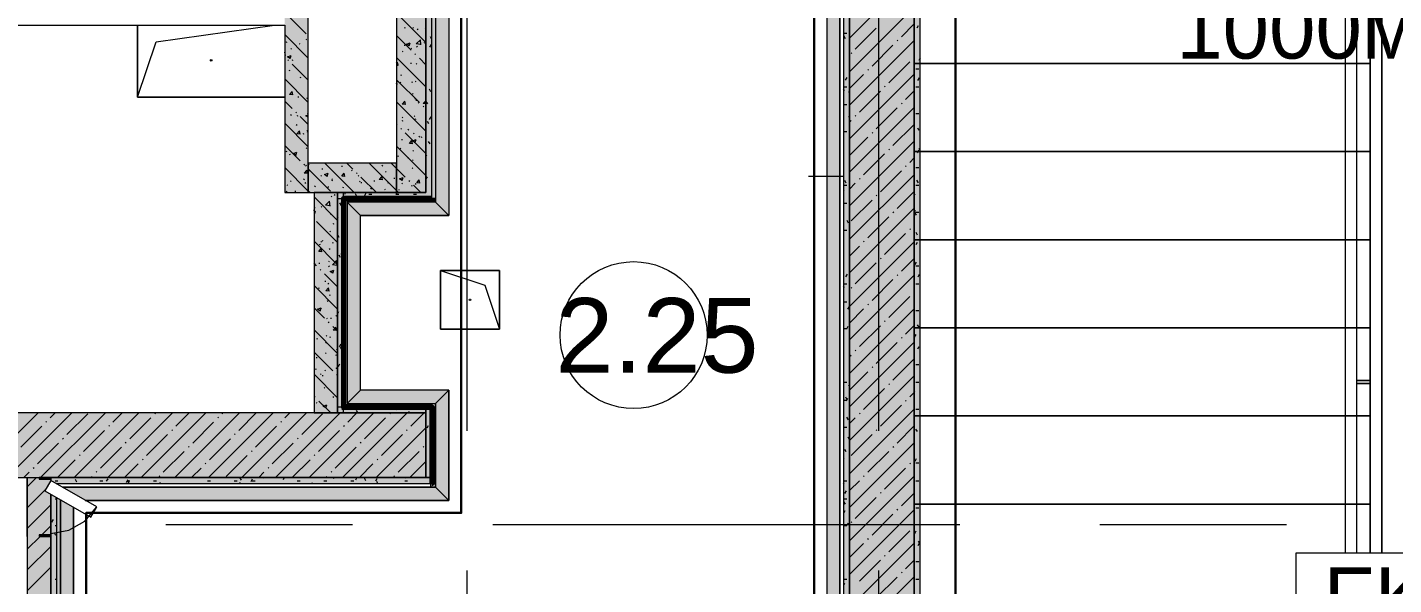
# Model space of a CAD drawing. Header units: millimetres. Extents: x -3817 to 677485, y -22715 to 103890.
# Drawn here: x 396348 to 400993, y 5314 to 7212 of the extents above; entities that cross this region are included whole.
import ezdxf

# ---------------------------------------------------------------- set-up
doc = ezdxf.new("R2010")
doc.units = ezdxf.units.MM
doc.layers.add('PDF _Геометрия', color=7, linetype='Continuous', true_color=0x1d1d1d)
doc.layers.add('PDF _Сплошная заливка', color=7, linetype='Continuous', true_color=0xffffff)
doc.layers.add('PDF _Текст', color=7, linetype='Continuous')
doc.styles.add('PDF GOST-Common', font='arial.ttf')

msp = doc.modelspace()

# ---------------------------------------------------------------- hatches: boundary and pattern name
at = {"layer": 'PDF _Сплошная заливка', "transparency": 33554559}
for points in [[(399268.2, 2039), (399362.9, 2039), (399362.9, 9819), (399142.9, 9819), (399142.9, 2039)], [(397702.9, 6649), (397722.9, 6649), (397722.9, 9579), (397702.9, 9579), (397702.9, 6911.4)], [(397702.9, 5679), (397702.9, 5899), (394362.9, 5899), (394362.9, 5679), (397017.7, 5679)], [(396387.9, 2039), (396427.9, 2039), (396427.9, 2070), (396387.9, 2070), (396387.9, 2075), (396427.9, 2075), (396427.9, 2613.8), (396407.9, 2625.4), (396427.9, 2660), (396427.9, 2665), (396387.9, 2665), (396387.9, 2670), (396427.9, 2670), (396427.9, 5479), (396387.9, 5479), (396387.9, 5484), (396427.9, 5484), (396427.1, 5623.3), (396407.9, 5634.4), (396427.9, 5669), (396427.9, 5674), (396387.9, 5674), (396387.9, 5679), (396347.9, 5679), (396347.9, 2039)], [(397723.9, 5659), (397722.9, 5679), (396427.9, 5679), (396427.9, 5669), (396447.9, 5659), (397722.9, 5659)]]:
    msp.add_hatch(color=256, dxfattribs=at).paths.add_polyline_path(points)
at = {"layer": 'PDF _Сплошная заливка', "true_color": 0xd7cdc4, "transparency": 33554559}
h = msp.add_hatch(color=254, dxfattribs=at)
h.paths.add_polyline_path([(399110.4, 2071.5), (399110.4, 2359.5), (399065.4, 2359.5), (399065.4, 2116.5)], flags=0)
h.paths.add_polyline_path([(399065.4, 2434.5), (399110.4, 2434.5), (399110.4, 9566.5), (399065.4, 9521.5), (399065.4, 3173.8)], flags=0)
at = {"layer": 'PDF _Сплошная заливка', "transparency": 33554559}
h = msp.add_hatch(color=256, dxfattribs=at)
h.paths.add_polyline_path([(396447.9, 2039), (396447.9, 2602.3), (396427.9, 2613.8), (396427.9, 2039)], flags=0)
h.paths.add_polyline_path([(396447.9, 2648.5), (396447.9, 5611.3), (396427.9, 5622.8), (396427.9, 2660), (396444.6, 2650.4)], flags=0)
h.paths.add_polyline_path([(396447.9, 5657.5), (396447.9, 5659), (396445.2, 5659)], flags=0)
at = {"layer": 'PDF _Сплошная заливка', "true_color": 0xd7cdc4, "transparency": 33554559}
msp.add_hatch(color=254, dxfattribs=at).paths.add_polyline_path([(397780.4, 5601.5), (397735.4, 5646.5), (396466.9, 5646.5), (396544.8, 5601.5), (397017.7, 5601.5)])
h = msp.add_hatch(color=254, dxfattribs=at)
h.paths.add_polyline_path([(396460.4, 2071.5), (396505.4, 2116.5), (396505.4, 2569.1), (396460.4, 2595.1), (396460.4, 2239.4)], flags=0)
h.paths.add_polyline_path([(396505.4, 2615.3), (396505.4, 5578.1), (396460.4, 5604.1), (396460.4, 2641.2)], flags=0)

# ---------------------------------------------------------------- linework, layer by layer
at = {"layer": 'PDF _Геометрия', "color": 9, "lineweight": 9, "true_color": 0xc0c0c0}
for points in [[(397722.9, 5679), (397702.9, 5679), (397702.9, 5899), (395422.9, 5899), (395422.9, 7219), (397222.9, 7219), (397222.9, 6649), (397302.9, 6649), (397302.9, 9599), (397602.9, 9599), (397602.9, 6649), (397702.9, 6649), (397402.7, 6649), (397402.7, 6629), (397722.9, 6629), (397722.9, 6649), (397722.9, 9579), (397992.9, 9579), (397992.9, 9591)], [(398942.9, 9591), (398942.9, 9579), (399122.9, 9579), (399122.9, 2059), (398842.9, 2059), (398842.9, 2039), (398842.9, 2059)], [(402742.9, 4439.6), (402742.9, 2049), (402762.9, 2049), (402762.9, 2039), (399382.9, 2039), (399382.9, 9578)], [(396347.9, 5479), (396347.9, 5679)], [(396447.9, 5659), (397722.9, 5659)], [(396447.9, 2648.5), (396447.9, 5611.3)]]:
    msp.add_lwpolyline(points, dxfattribs=at)
at = {"layer": 'PDF _Геометрия', "color": 7, "lineweight": 9}
for points in [[(397702.9, 9579), (397702.9, 6649), (397702.9, 9579), (397702.9, 9599), (397962.9, 9599), (397702.9, 9599), (397602.9, 9599)], [(399142.9, 2409.5), (399142.9, 2359.5), (399142.9, 2191.5), (399142.9, 2059), (399142.9, 2039), (398842.9, 2039), (399142.9, 2039), (399142.9, 2059), (399142.9, 2191.5), (399142.9, 9579)], [(399142.9, 9599), (398972.9, 9599), (399122.9, 9599), (399142.9, 9599), (399142.9, 9579), (399142.9, 2434.5), (399142.9, 2422), (398855.4, 2422), (398855.4, 2409.5), (398855.4, 2359.5), (398855.4, 2039)], [(399362.9, 2039), (399362.9, 9579), (399362.9, 9599), (399382.9, 9599), (399507.9, 9599), (399382.9, 9599), (399362.9, 9599), (399362.9, 2039), (399382.9, 2039)], [(397735.4, 9566.5), (397780.4, 9521.5), (397780.4, 6571.5), (397480.2, 6571.5)], [(397735.4, 9566.5), (397735.4, 6616.5)], [(397735.4, 9566.5), (397735.4, 6616.5)], [(399110.4, 9566.5), (398942.9, 9566.5), (399110.4, 9566.5), (399110.4, 2434.5), (399110.4, 9566.5), (399065.4, 9521.5), (399065.4, 2434.5)], [(397780.4, 9521.5), (397780.4, 6571.5)], [(399065.4, 9521.5), (398942.9, 9521.5), (399065.4, 9521.5), (399065.4, 2445.5)], [(400868.2, 5422.2), (400868.2, 7458.7), (400867.7, 7459.8), (400866.2, 7460.8), (400863.8, 7461.7), (400860.6, 7462.4), (400856.9, 7463), (400852.6, 7463.3), (400848.2, 7463.4), (400843.7, 7463.3), (400839.5, 7463), (400835.7, 7462.4), (400832.5, 7461.7), (400830.2, 7460.8), (400828.7, 7459.8), (400828.2, 7458.7), (400828.7, 7457.7), (400830.2, 7456.7), (400832.5, 7455.8), (400835.7, 7455), (400839.5, 7454.5), (400843.7, 7454.1), (400848.2, 7454)], [(400848.2, 7463.4), (400843.7, 7463.3), (400839.5, 7463), (400835.7, 7462.4), (400832.5, 7461.7), (400830.2, 7460.8), (400828.7, 7459.8), (400828.2, 7458.7), (400828.2, 5422.2)], [(400913.2, 7344), (400913.2, 5422.2), (400913.2, 7364), (400953.2, 7364), (400913.2, 7364)], [(396722.9, 6974), (396785.4, 7161.5), (397187.9, 7219)], [(399122.9, 6703.6), (399004.1, 6703.6)], [(397780.4, 5976.5), (397480.2, 5976.5), (397480.2, 6571.5), (397435.2, 6616.5), (397435.2, 5931.5), (397735.4, 5931.5)], [(397480.2, 5976.5), (397480.2, 6571.5), (397780.4, 6571.5), (397735.4, 6616.5), (397435.2, 6616.5), (397435.2, 5931.5)], [(397735.4, 6616.5), (397435.2, 6616.5)], [(397735.4, 6629), (397723.9, 6629), (397723.9, 6616.5)], [(397752.9, 6384), (397902.9, 6334), (397952.9, 6184)], [(400913.2, 6008.8), (400913.2, 6014)], [(400913.2, 5894), (400913.2, 5999.2)], [(397780.4, 5601.5), (397780.4, 5976.5), (397480.2, 5976.5), (397435.2, 5931.5), (397735.4, 5931.5), (397735.4, 5646.5)], [(397718.4, 5931.5), (397718.4, 5920)], [(397723.9, 5915), (397735.4, 5915)], [(396347.9, 5679), (396427.9, 5679), (397702.9, 5679), (396427.9, 5679), (396427.9, 5669)], [(397723.9, 5679), (397722.9, 5679)], [(397718.9, 5659), (397718.9, 5646.5)], [(397735.4, 5663), (397723.7, 5663)]]:
    msp.add_lwpolyline(points, dxfattribs=at)
at = {"layer": 'PDF _Геометрия', "color": 253, "lineweight": 9, "true_color": 0xaaaaaa}
for points in [[(400912.9, 7244), (400912.9, 7088.7), (400912.9, 7439), (402762.9, 7439), (402762.9, 9599), (399362.9, 9599), (399362.9, 7088.7), (400912.9, 7088.7), (400912.9, 5422.2), (400912.9, 5588.7), (400912.9, 5888.7), (400912.9, 5999.2)], [(397842.9, 5838.6), (397842.9, 7426.1)], [(399242.9, 5838.6), (399242.9, 7426.1)], [(400912.9, 6008.8), (400912.9, 6188.7), (400912.9, 6488.7), (400912.9, 6788.7), (400912.9, 7088.7), (399362.9, 7088.7), (399362.9, 3488.7), (400912.9, 3488.7), (400912.9, 5122.2), (400912.9, 4988.7), (400912.9, 4809)], [(396427.9, 5489), (396489.5, 5499.9), (396543.6, 5531.1), (396583.8, 5579)], [(396818.8, 5519), (397453.8, 5519)], [(397930, 5519), (399517.5, 5519)], [(399993.8, 5519), (400628.8, 5519)], [(397842.9, 4727.3), (397842.9, 5362.3)], [(399242.9, 4727.3), (399242.9, 5362.3)]]:
    msp.add_lwpolyline(points, dxfattribs=at)
at = {"layer": 'PDF _Геометрия', "color": 231, "lineweight": 30, "true_color": 0xff80c0}
for points in [[(399022.9, 2479), (399022.9, 9479), (397822.9, 9479), (397822.9, 5559), (396547.9, 5559), (396547.9, 2159), (397932.4, 2159)], [(399502.9, 2059), (399502.9, 9514)]]:
    msp.add_lwpolyline(points, dxfattribs=at)
at = {"layer": 'PDF _Геометрия', "lineweight": 9}
for points in [[(399142.9, 7174.2), (399362.9, 7394.2)], [(399142.9, 7060.2), (399362.9, 7280.2)], [(399162.4, 7136.8), (399233.7, 7208)], [(399319.2, 7179.5), (399362.9, 7223.2)], [(399142.9, 6946.1), (399362.9, 7166.1)], [(399305, 7165.3), (399307.4, 7167.6)], [(399148.2, 7122.5), (399150.5, 7124.9)], [(399219.5, 7079.7), (399290.7, 7151)], [(399362, 7108.2), (399362.9, 7109.1)], [(399205.2, 7065.5), (399207.6, 7067.8)], [(399276.5, 7022.7), (399347.8, 7094)], [(399142.9, 6832.1), (399362.9, 7052.1)], [(399142.9, 7003.2), (399190.9, 7051.2)], [(399176.7, 6922.9), (399248, 6994.2)], [(399262.2, 7008.5), (399264.6, 7010.8)], [(399333.5, 6965.7), (399362.9, 6995.1)], [(399142.9, 6718), (399362.9, 6938)], [(399233.7, 6865.9), (399305, 6937.2)], [(399319.2, 6951.4), (399321.6, 6953.8)], [(399142.9, 6889.1), (399148.2, 6894.4)], [(399162.4, 6908.7), (399164.8, 6911)], [(399290.7, 6808.9), (399362, 6880.1)], [(399142.9, 6775.1), (399205.2, 6837.4)], [(399219.5, 6851.6), (399221.8, 6854)], [(399142.9, 6604), (399362.9, 6824)], [(399276.5, 6794.6), (399278.9, 6797)], [(399190.9, 6709.1), (399262.2, 6780.4)], [(399333.5, 6737.6), (399335.9, 6740)], [(399347.8, 6751.8), (399362.9, 6767)], [(399142.9, 6489.9), (399362.9, 6709.9)], [(399176.7, 6694.8), (399179.1, 6697.2)], [(399248, 6652), (399319.2, 6723.3)], [(399142.9, 6661), (399162.4, 6680.6)], [(399305, 6595), (399362.9, 6652.9)], [(399148.2, 6552.3), (399219.5, 6623.5)], [(399233.7, 6637.8), (399236.1, 6640.2)], [(399142.9, 6375.9), (399362.9, 6595.9)], [(399205.2, 6495.2), (399276.5, 6566.5)], [(399290.7, 6580.8), (399293.1, 6583.1)], [(399262.2, 6438.2), (399333.5, 6509.5)], [(399347.8, 6523.7), (399350.1, 6526.1)], [(399362, 6538), (399362.9, 6538.9)], [(399142.9, 6261.8), (399362.9, 6481.8)], [(399142.9, 6432.9), (399176.7, 6466.7)], [(399190.9, 6481), (399193.3, 6483.3)], [(399248, 6423.9), (399250.3, 6426.3)], [(399319.2, 6381.2), (399362.9, 6424.8)], [(399142.9, 6147.8), (399362.9, 6367.8)], [(399162.4, 6338.4), (399233.7, 6409.7)], [(399305, 6366.9), (399307.4, 6369.3)], [(399148.2, 6324.2), (399150.5, 6326.5)], [(399219.5, 6281.4), (399290.7, 6352.7)], [(399276.5, 6224.4), (399347.8, 6295.6)], [(399362, 6309.9), (399362.9, 6310.8)], [(399142.9, 6033.7), (399362.9, 6253.7)], [(399142.9, 6204.8), (399190.9, 6252.9)], [(399205.2, 6267.1), (399207.6, 6269.5)], [(399176.7, 6124.6), (399248, 6195.9)], [(399262.2, 6210.1), (399264.6, 6212.5)], [(399333.5, 6167.3), (399362.9, 6196.7)], [(399142.9, 5919.7), (399362.9, 6139.7)], [(399233.7, 6067.5), (399305, 6138.8)], [(399319.2, 6153.1), (399321.6, 6155.5)], [(399142.9, 6090.8), (399148.2, 6096.1)], [(399162.4, 6110.3), (399164.8, 6112.7)], [(399142.9, 5976.7), (399205.2, 6039)], [(399219.5, 6053.3), (399221.8, 6055.7)], [(399290.7, 6010.5), (399362, 6081.8)], [(399142.9, 5805.6), (399362.9, 6025.6)], [(399276.5, 5996.3), (399278.9, 5998.6)], [(399190.9, 5910.7), (399262.2, 5982)], [(399347.8, 5953.5), (399362.9, 5968.6)], [(399142.9, 5691.6), (399362.9, 5911.6)], [(399248, 5853.7), (399319.2, 5925)], [(399333.5, 5939.2), (399335.9, 5941.6)], [(396165, 5679), (396385, 5899)], [(396279.1, 5679), (396499.1, 5899)], [(396325.5, 5782.4), (396396.7, 5853.7)], [(396393.1, 5679), (396613.1, 5899)], [(396411, 5868), (396413.4, 5870.3)], [(396425.2, 5882.2), (396442, 5899)], [(396482.3, 5825.2), (396553.6, 5896.5)], [(396507.2, 5679), (396727.2, 5899)], [(396621.2, 5679), (396841.2, 5899)], [(396624.8, 5853.7), (396627.2, 5856.1)], [(396639.1, 5868), (396670.1, 5899)], [(396696.1, 5810.9), (396767.4, 5882.2)], [(396735.3, 5679), (396955.3, 5899)], [(396781.7, 5896.5), (396784, 5898.8)], [(396849.3, 5679), (397069.3, 5899)], [(396852.9, 5853.7), (396898.2, 5899)], [(396910, 5796.7), (396981.2, 5868)], [(396963.4, 5679), (397183.4, 5899)], [(396995.5, 5882.2), (396997.9, 5884.6)], [(397009.8, 5896.5), (397012.3, 5899)], [(397066.8, 5839.4), (397126.3, 5899)], [(397077.4, 5679), (397297.4, 5899)], [(397123.8, 5782.4), (397195.1, 5853.7)], [(397191.5, 5679), (397411.5, 5899)], [(397209.3, 5868), (397211.7, 5870.3)], [(397223.6, 5882.2), (397240.4, 5899)], [(397280.6, 5825.2), (397351.9, 5896.5)], [(397305.5, 5679), (397525.5, 5899)], [(397419.6, 5679), (397639.6, 5899)], [(397423.2, 5853.7), (397425.6, 5856.1)], [(397437.4, 5868), (397468.5, 5899)], [(397494.5, 5810.9), (397565.7, 5882.2)], [(397580, 5896.5), (397582.4, 5898.8)], [(397651.3, 5853.7), (397696.6, 5899)], [(399142.9, 5862.7), (399162.4, 5882.2)], [(399176.7, 5896.5), (399179.1, 5898.8)], [(399305, 5796.7), (399362.9, 5854.6)], [(396468, 5810.9), (396470.4, 5813.3)], [(396539.3, 5768.2), (396610.6, 5839.4)], [(396753.1, 5753.9), (396824.4, 5825.2)], [(396838.7, 5839.4), (396841, 5841.8)], [(396967, 5739.7), (397038.3, 5810.9)], [(397052.5, 5825.2), (397054.9, 5827.6)], [(397266.4, 5810.9), (397268.7, 5813.3)], [(397337.6, 5768.2), (397408.9, 5839.4)], [(397533.6, 5679), (397702.9, 5848.3)], [(397551.5, 5753.9), (397622.8, 5825.2)], [(397637, 5839.4), (397639.4, 5841.8)], [(399148.2, 5753.9), (399219.5, 5825.2)], [(399233.7, 5839.4), (399236.1, 5841.8)], [(396382.5, 5725.4), (396453.8, 5796.7)], [(396596.3, 5711.1), (396667.6, 5782.4)], [(396681.9, 5796.7), (396684.2, 5799)], [(396810.2, 5696.9), (396881.4, 5768.2)], [(396895.7, 5782.4), (396898.1, 5784.8)], [(397109.5, 5768.2), (397111.9, 5770.5)], [(397180.8, 5725.4), (397252.1, 5796.7)], [(397394.7, 5711.1), (397465.9, 5782.4)], [(397480.2, 5796.7), (397482.6, 5799)], [(397608.5, 5696.9), (397679.8, 5768.2)], [(397694, 5782.4), (397696.4, 5784.8)], [(399142.9, 5577.6), (399362.9, 5797.6)], [(399205.2, 5696.9), (399276.5, 5768.2)], [(399290.7, 5782.4), (399293.1, 5784.8)], [(396368.2, 5711.1), (396370.6, 5713.5)], [(396450.1, 5679), (396510.8, 5739.7)], [(396525, 5753.9), (396527.4, 5756.3)], [(396678.2, 5679), (396724.6, 5725.4)], [(396738.9, 5739.7), (396741.3, 5742)], [(396952.7, 5725.4), (396955.1, 5727.8)], [(397024, 5682.6), (397095.3, 5753.9)], [(397166.6, 5711.1), (397168.9, 5713.5)], [(397248.5, 5679), (397309.1, 5739.7)], [(397323.4, 5753.9), (397325.8, 5756.3)], [(397476.6, 5679), (397523, 5725.4)], [(397537.2, 5739.7), (397539.6, 5742)], [(397647.7, 5679), (397702.9, 5734.2)], [(399347.8, 5725.4), (399350.1, 5727.8)], [(399362, 5739.7), (399362.9, 5740.5)], [(396336.1, 5679), (396354, 5696.9)], [(396347.9, 5647.3), (396379.6, 5679)], [(396564.2, 5679), (396567.8, 5682.6)], [(396582.1, 5696.9), (396584.4, 5699.3)], [(396795.9, 5682.6), (396798.3, 5685)], [(396906.3, 5679), (396938.5, 5711.1)], [(397134.4, 5679), (397152.3, 5696.9)], [(397362.5, 5679), (397366.2, 5682.6)], [(397380.4, 5696.9), (397382.8, 5699.3)], [(397594.3, 5682.6), (397596.6, 5685)], [(399142.9, 5463.5), (399362.9, 5683.5)], [(399142.9, 5634.6), (399176.7, 5668.4)], [(399190.9, 5682.6), (399193.3, 5685)], [(399262.2, 5639.9), (399333.5, 5711.1)], [(396347.9, 5576.6), (396411, 5639.7)], [(399248, 5625.6), (399250.3, 5628)], [(399319.2, 5582.8), (399362.9, 5626.5)], [(396347.9, 5505.9), (396427.9, 5585.9)], [(399162.4, 5540.1), (399233.7, 5611.3)], [(399142.9, 5349.5), (399362.9, 5569.5)], [(399148.2, 5525.8), (399150.5, 5528.2)], [(399219.5, 5483), (399290.7, 5554.3)], [(399305, 5568.6), (399307.4, 5571)], [(396396.7, 5484), (396427.9, 5515.2)], [(399276.5, 5426), (399347.8, 5497.3)], [(399362, 5511.6), (399362.9, 5512.4)], [(396347.9, 5435.2), (396391.7, 5479)], [(396347.9, 5364.5), (396427.9, 5444.5)], [(399142.9, 5235.4), (399362.9, 5455.4)], [(399142.9, 5406.5), (399190.9, 5454.5)], [(399205.2, 5468.8), (399207.6, 5471.2)], [(399176.7, 5326.2), (399248, 5397.5)], [(399262.2, 5411.8), (399264.6, 5414.1)], [(399333.5, 5369), (399362.9, 5398.4)], [(396347.9, 5293.8), (396427.9, 5373.8)], [(399319.2, 5354.7), (399321.6, 5357.1)], [(399142.9, 5121.4), (399362.9, 5341.4)], [(399233.7, 5269.2), (399305, 5340.5)]]:
    msp.add_lwpolyline(points, dxfattribs=at)
at = {"layer": 'PDF _Геометрия', "color": 7, "lineweight": 9}
for points in [[(400953.2, 7344), (400953.2, 7364), (400953.2, 5422.2)], [(397222.9, 6974), (396722.9, 6974), (396722.9, 7219), (396722.9, 6974)], [(397952.9, 6184), (397752.9, 6184), (397752.9, 6384), (397952.9, 6384)], [(397952.9, 6184), (397952.9, 6384), (397752.9, 6384), (397752.9, 6184)], [(400867.7, 6009), (400913.2, 6009)], [(400913.2, 5999), (400867.7, 5999)], [(397735.4, 5646.5), (397735.4, 5931.5), (397780.4, 5976.5), (397780.4, 5601.5), (396544.8, 5601.5), (397780.4, 5601.5), (397735.4, 5646.5), (396466.9, 5646.5)], [(396427.9, 2660), (396427.9, 5622.8)], [(396460.4, 2641.2), (396460.4, 5604.1)], [(396505.4, 2615.3), (396505.4, 5578.1)], [(401313.2, 5422.2), (400660.1, 5422.2), (400660.1, 5122.2), (401313.2, 5122.2)]]:
    msp.add_lwpolyline(points, close=True, dxfattribs=at)
at = {"layer": 'PDF _Геометрия', "color": 252, "lineweight": 9, "true_color": 0x878787}
for points in [[(397295.8, 7189.3), (397222.9, 7262.3), (397220.4, 7264.8)], [(397702.9, 7159.4), (397602.9, 7259.4)], [(397629.5, 7211.3), (397632.3, 7209.5)], [(397658.2, 7210.9), (397660.7, 7208.6)], [(397673.6, 7204.2), (397676.3, 7206.2)], [(397700.5, 7205.8), (397702.9, 7208.7)], [(397700.5, 7205.8), (397702.9, 7205.6)], [(397302.9, 7106.8), (397222.9, 7186.8)], [(397228, 7161.4), (397231.3, 7161.8)], [(397271.9, 7156.8), (397274.7, 7155)], [(397295.3, 7170.3), (397298.6, 7170.7)], [(397652.9, 7134), (397602.9, 7184)], [(397646.1, 7148.3), (397637.3, 7154.3), (397649.7, 7159.1)], [(397646.1, 7148.3), (397649.7, 7159)], [(397686.2, 7152.4), (397670.3, 7154.8), (397684.2, 7169.3)], [(397686.2, 7152.3), (397684.2, 7169.2)], [(397696.8, 7159.2), (397700.1, 7159.6)], [(397222.9, 7126), (397223.6, 7126.9)], [(397222.9, 7116), (397225.7, 7115.8)], [(397225.7, 7115.7), (397223.7, 7126.9)], [(397241.2, 7105.2), (397232.4, 7111.2), (397244.8, 7116)], [(397241.2, 7105.2), (397244.8, 7115.9)], [(397243.4, 7139.7), (397245.9, 7137.4)], [(397702.9, 7008.5), (397602.9, 7108.5)], [(397622.4, 7130.8), (397624.9, 7128.6)], [(397629.5, 7150.3), (397632.8, 7150.7)], [(397651.5, 7140.8), (397654.3, 7139)], [(397668, 7118.9), (397665.5, 7121.4)], [(397671.4, 7145), (397674.1, 7147)], [(397235.5, 7098.8), (397233, 7101.3)], [(397237.2, 7066), (397240.1, 7064.2)], [(397302.9, 7031.4), (397248.1, 7086.2)], [(397248.5, 7100.1), (397251.9, 7100.6)], [(397602.9, 7089.5), (397606.2, 7093.5)], [(397602.9, 7082.8), (397608.3, 7082.3)], [(397608.3, 7082.3), (397606.2, 7093.4)], [(397650, 7089), (397653.4, 7089.5)], [(397669.3, 7085.8), (397671.9, 7087.8)], [(397702.9, 7084), (397680.6, 7106.4)], [(397302.9, 6955.9), (397222.9, 7035.9)], [(397274.7, 7042.1), (397277.6, 7040.3)], [(397602.9, 7028.8), (397606.5, 7030.1)], [(397602.9, 7019.4), (397606.5, 7030.1)], [(397603.3, 7018.9), (397606.6, 7019.3)], [(397680.6, 6955.5), (397605.1, 7030.9)], [(397615.1, 7024.8), (397617.5, 7022.5)], [(397616.9, 7050), (397619.7, 7048.2)], [(397654.4, 7026.1), (397657.2, 7024.3)], [(397667.1, 7026.6), (397669.8, 7028.6)], [(397250.4, 6982.1), (397239.7, 6983), (397248.3, 6993.2)], [(397250.4, 6982), (397248.3, 6993.2)], [(397267.3, 6974.7), (397270.6, 6975.1)], [(397296.8, 6971.6), (397299.6, 6969.8)], [(397302.4, 6976.9), (397302.9, 6977.2)], [(397657.7, 6985.7), (397660.1, 6983.4)], [(397665, 6967.4), (397667.6, 6969.5)], [(397248.1, 6935.4), (397222.9, 6960.6)], [(397263.2, 6920.3), (397260.6, 6922.8)], [(397702.9, 6857.7), (397602.9, 6957.7)], [(397633, 6948.6), (397622.3, 6949.5), (397630.9, 6959.7)], [(397633, 6948.5), (397630.9, 6959.7)], [(397668.8, 6963.6), (397672.1, 6964)], [(397676.4, 6955.6), (397679.3, 6953.8)], [(397695.6, 6940.4), (397693.1, 6942.9)], [(397702.9, 6950.8), (397693.9, 6952.2), (397702.9, 6961.6)], [(397702.9, 6951.9), (397700.2, 6953.8), (397702.9, 6954.8)], [(397222.9, 6904.9), (397223.8, 6905)], [(397302.9, 6805.1), (397222.9, 6885.1)], [(397242.9, 6914.5), (397245.4, 6912.3)], [(397262.2, 6880.8), (397265, 6878.9)], [(397265, 6910.4), (397268.3, 6910.8)], [(397302.9, 6880.6), (397275.7, 6907.7)], [(397302.9, 6905.5), (397295.2, 6910.7), (397302.9, 6913.6)], [(397300.2, 6917.7), (397302.9, 6919.7)], [(397605.1, 6880.1), (397602.9, 6882.3)], [(397621.9, 6905.7), (397624.3, 6903.4)], [(397622, 6893.4), (397625.3, 6893.9)], [(397662.8, 6908.2), (397665.5, 6910.3)], [(397666.5, 6899.3), (397669.8, 6899.7)], [(397275, 6848.3), (397264.4, 6849.3), (397273, 6859.5)], [(397275, 6848.3), (397273, 6859.4)], [(397285.6, 6849.1), (397288.9, 6849.6)], [(397298.1, 6858.5), (397300.7, 6860.5)], [(397299.6, 6856.9), (397302.5, 6855.1)], [(397620.2, 6865), (397617.7, 6867.5)], [(397619.7, 6829.2), (397623.1, 6829.6)], [(397702.9, 6782.3), (397632.8, 6852.4)], [(397641.8, 6864.7), (397644.6, 6862.9)], [(397665.7, 6818.9), (397656.9, 6824.8), (397669.3, 6829.6)], [(397660.6, 6849), (397663.3, 6851.1)], [(397665.7, 6818.8), (397669.3, 6829.6)], [(397679.3, 6840.8), (397682.1, 6839)], [(397687.1, 6838), (397690.4, 6838.5)], [(397275.7, 6756.8), (397222.9, 6809.7)], [(397226.8, 6790.4), (397229.6, 6788.6)], [(397260.8, 6775.8), (397252, 6781.7), (397264.4, 6786.5)], [(397260.8, 6775.7), (397264.4, 6786.5)], [(397295.9, 6799.3), (397298.6, 6801.3)], [(397702.9, 6706.8), (397602.9, 6806.8)], [(397614.5, 6799.6), (397617, 6797.3)], [(397657.6, 6814.9), (397647, 6815.8), (397655.6, 6826)], [(397657.6, 6814.8), (397655.6, 6825.9)], [(397658.5, 6789.9), (397661.1, 6791.9)], [(397238.8, 6779), (397242.1, 6779.5)], [(397290.8, 6741.8), (397288.3, 6744.3)], [(397293.7, 6740.1), (397296.4, 6742.1)], [(397303.5, 6746.2), (397305.9, 6743.9)], [(397459, 6649), (397359, 6749)], [(397416.2, 6738.4), (397419.5, 6738.8)], [(397454.3, 6729.2), (397434.4, 6749)], [(397609.8, 6649), (397602.9, 6655.9), (397509.8, 6749)], [(397553.4, 6742.8), (397555.9, 6740.5)], [(397632.8, 6701.5), (397602.9, 6731.4), (397585.3, 6749)], [(397606.4, 6774.3), (397609.3, 6772.5)], [(397640.3, 6767.9), (397643.6, 6768.3)], [(397657.1, 6760.6), (397659.6, 6758.3)], [(397701.3, 6770.3), (397702.9, 6769.3)], [(397308.1, 6649), (397302.9, 6654.2), (397222.9, 6734.2)], [(397242.4, 6689.4), (397244.8, 6687.1)], [(397287.1, 6695.5), (397289.9, 6693.7)], [(397299.7, 6714.6), (397289.1, 6715.5), (397297.7, 6725.7)], [(397299.7, 6714.5), (397297.7, 6725.7)], [(397378.8, 6653.8), (397303.4, 6729.2)], [(397304.3, 6723.7), (397307.6, 6724.1)], [(397346.1, 6707.2), (397348.5, 6704.9)], [(397348.8, 6729.5), (397352.2, 6730)], [(397367, 6704.2), (397358.1, 6710.1), (397370.6, 6714.9)], [(397367, 6704.1), (397370.6, 6714.9)], [(397382, 6691.5), (397384.8, 6689.7)], [(397382.9, 6693.4), (397385.5, 6695.5)], [(397427.2, 6703.4), (397416.6, 6704.4), (397425.2, 6714.6)], [(397427.2, 6703.4), (397425.2, 6714.5)], [(397449.8, 6725), (397452.2, 6722.7)], [(397469.3, 6714.1), (397466.8, 6716.6)], [(397472.7, 6704.8), (397475.3, 6706.9)], [(397534.4, 6649), (397481.9, 6701.5)], [(397526.2, 6688.9), (397529.5, 6689.4)], [(397554.8, 6692.3), (397544.1, 6693.2), (397552.7, 6703.4)], [(397554.8, 6692.2), (397552.7, 6703.4)], [(397565, 6718.1), (397567.7, 6720.2)], [(397593.5, 6697.8), (397596.9, 6698.2)], [(397622.5, 6689.9), (397613.6, 6695.9), (397626.1, 6700.7)], [(397622.5, 6689.9), (397626.1, 6700.6)], [(397647.9, 6686.4), (397645.4, 6689)], [(397656.3, 6730.7), (397659, 6732.7)], [(397682.3, 6681.1), (397671.7, 6682), (397680.2, 6692.3)], [(397682.3, 6681.1), (397680.2, 6692.2)], [(397232.7, 6649), (397227.9, 6653.8)], [(397229.6, 6675.6), (397232.5, 6673.8)], [(397257.5, 6653.5), (397260.9, 6654)], [(397291.6, 6680.9), (397294.2, 6683)], [(397302.1, 6659.4), (397302.9, 6659.5), (397305.4, 6659.8)], [(397324.6, 6671.6), (397327.4, 6669.8)], [(397369.4, 6668.3), (397372.7, 6668.7)], [(397419.5, 6667.6), (397422.3, 6665.8)], [(397476.9, 6687.5), (397479.7, 6685.7)], [(397481.7, 6683.1), (397485, 6683.5)], [(397514.4, 6663.6), (397517.2, 6661.8)], [(397517.7, 6662.7), (397520.1, 6660.5)], [(397562.9, 6659), (397565.5, 6661)], [(397571.8, 6683.5), (397574.6, 6681.7)], [(397609.3, 6659.6), (397612.1, 6657.8)], [(397621.3, 6680.5), (397623.8, 6678.3)], [(397654.2, 6671.5), (397656.8, 6673.5)], [(397685.3, 6649), (397660.4, 6673.9)], [(397666.7, 6679.5), (397669.6, 6677.7)], [(397402.7, 6554.4), (397322.7, 6634.4)], [(397322.7, 6598.1), (397325.9, 6598.6)], [(397346.6, 6601.1), (397349.4, 6599.3)], [(397377.4, 6603.4), (397361.5, 6605.8), (397375.4, 6620.2)], [(397377.4, 6603.3), (397375.4, 6620.2)], [(397380.7, 6634.2), (397383.4, 6636.3)], [(397393.9, 6638.7), (397391.4, 6641.2)], [(397324.4, 6580.8), (397322.7, 6590.2)], [(397322.7, 6584.2), (397327.3, 6586)], [(397322.7, 6581), (397324.4, 6580.8)], [(397322.7, 6576), (397323.7, 6575.3)], [(397323.7, 6575.2), (397327.3, 6585.9)], [(397402.7, 6479), (397331, 6550.7)], [(397378.5, 6575.1), (397381.2, 6577.1)], [(397376.4, 6515.9), (397379, 6517.9)], [(397388.1, 6542.8), (397391.5, 6543.2)], [(397402.7, 6403.6), (397322.7, 6483.6)], [(397349.1, 6447.1), (397338.4, 6448), (397347, 6458.2)], [(397341.4, 6472.7), (397344.7, 6473.1)], [(397345.5, 6482), (397348, 6479.8)], [(397349.1, 6447), (397347, 6458.2)], [(397349.5, 6486.4), (397352.3, 6484.6)], [(397374.2, 6456.7), (397376.9, 6458.7)], [(397385.9, 6478.5), (397389.2, 6479)], [(397371.5, 6415.9), (397374.4, 6414.1)], [(397400.9, 6400.7), (397385.1, 6403.2), (397399, 6417.6)], [(397400.9, 6400.7), (397399, 6417.6)], [(397331, 6399.8), (397322.7, 6408.2)], [(397339.1, 6408.4), (397342.4, 6408.8)], [(397346.1, 6384.7), (397343.6, 6387.2)], [(397402.7, 6328.2), (397358.7, 6372.1)], [(397372.1, 6397.5), (397374.7, 6399.5)], [(397386.6, 6374.7), (397377.7, 6380.7), (397390.2, 6385.5)], [(397386.6, 6374.7), (397390.2, 6385.4)], [(397402.7, 6252.7), (397322.7, 6332.7)], [(397336.9, 6325), (397339.7, 6323.2)], [(397359.7, 6347.1), (397363, 6347.6)], [(397373.7, 6313.4), (397363.1, 6314.3), (397371.7, 6324.5)], [(397369.9, 6338.3), (397372.6, 6340.3)], [(397373.7, 6313.3), (397371.7, 6324.5)], [(397367.7, 6279.1), (397370.4, 6281.2)], [(397374.4, 6301.1), (397377.2, 6299.3)], [(397358.7, 6221.3), (397322.7, 6257.3)], [(397343.3, 6245.8), (397334.5, 6251.8), (397346.9, 6256.5)], [(397343.3, 6245.7), (397346.9, 6256.5)], [(397345, 6256.9), (397347.5, 6254.6)], [(397396.4, 6230.6), (397399.3, 6228.8)], [(397402.7, 6101.8), (397322.7, 6181.8)], [(397365.6, 6219.9), (397368.2, 6222)], [(397373.8, 6206.2), (397371.3, 6208.7)], [(397378.4, 6221.7), (397381.7, 6222.1)], [(397402.7, 6177.3), (397386.4, 6193.6)], [(397398.4, 6179.6), (397387.8, 6180.6), (397396.3, 6190.8)], [(397398.4, 6179.6), (397396.3, 6190.7)], [(397331.6, 6151.6), (397335, 6152)], [(397361.8, 6139.8), (397364.6, 6138)], [(397363.4, 6160.7), (397366.1, 6162.8)], [(397376.1, 6157.4), (397379.5, 6157.8)], [(397386.4, 6042.7), (397322.7, 6106.4)], [(397329.4, 6087.3), (397332.7, 6087.7)], [(397361.2, 6101.5), (397363.9, 6103.6)], [(397396.7, 6096.1), (397400, 6096.6)], [(397399.3, 6115.9), (397402.1, 6114.1)], [(397326.4, 6049.4), (397329.3, 6047.6)], [(397359.1, 6042.4), (397361.7, 6044.4)], [(397402.7, 6047.7), (397397.3, 6051.3), (397402.7, 6053.3)], [(397402.7, 5951), (397322.7, 6031)], [(397344.5, 6031.7), (397347, 6029.5)], [(397349.9, 6026), (397353.3, 6026.5)], [(397401.4, 6027.7), (397398.9, 6030.2)], [(397326, 5952.2), (397323.5, 5954.7)], [(397356.9, 5983.2), (397359.6, 5985.2)], [(397386.7, 5954.5), (397389.6, 5952.7)], [(397329.3, 5934.7), (397332.1, 5932.9)], [(397379.2, 5899), (397338.6, 5939.6)], [(397362.9, 5916.4), (397354.1, 5922.3), (397366.5, 5927.1)], [(397354.8, 5924), (397357.4, 5926)], [(397362.9, 5916.3), (397366.5, 5927)], [(397368.7, 5900.6), (397372, 5901)]]:
    msp.add_lwpolyline(points, dxfattribs=at)
at = {"layer": 'PDF _Геометрия', "color": 253, "lineweight": 9, "true_color": 0x9b9b9b}
for points in [[(399376.5, 7216.8), (399371.5, 7208.1)], [(397722.9, 7170.3), (397718, 7178.8)], [(397722.2, 7161.6), (397722.9, 7161.6)], [(399124.2, 7192), (399134.3, 7192)], [(399129.4, 7172.5), (399124.4, 7181.2)], [(397720.3, 7152.4), (397715.3, 7143.7)], [(397722.9, 7109.4), (397722.1, 7110.7)], [(397722.2, 7100.6), (397722.9, 7100.6)], [(399368.1, 7070.1), (399378.1, 7070.1)], [(399382.9, 7106), (399378.5, 7098.5)], [(399133.8, 7040.2), (399128.7, 7031.5)], [(399379.5, 7039.1), (399374.5, 7030.4)], [(397720.1, 6992.3), (397715, 7001.1)], [(397722.2, 7009.2), (397722.9, 7009.2)], [(399126.4, 6994.8), (399122.9, 7001)], [(399124.2, 7009.2), (399134.3, 7009.2)], [(399142.9, 6995.1), (399139.9, 6989.9)], [(399368.1, 7009.2), (399378.1, 7009.2)], [(397708.9, 6950.7), (397703.9, 6959.4)], [(399124.2, 6948.2), (399134.3, 6948.2)], [(397713, 6882.7), (397708, 6891.4)], [(397719.2, 6906.7), (397714.2, 6897.9)], [(399142.9, 6905.4), (399140.7, 6909.1)], [(399368.1, 6917.7), (399378.1, 6917.7)], [(399124.2, 6856.8), (399134.3, 6856.8)], [(399380.3, 6859.9), (399375.3, 6868.6)], [(397717.1, 6814.6), (397712, 6823.4)], [(397722.2, 6826.3), (397722.9, 6826.3)], [(399142.9, 6812.2), (399142.9, 6812.2)], [(399378.4, 6793.4), (399373.4, 6784.7)], [(399382.9, 6794.5), (399379.4, 6800.5)], [(397705.9, 6773), (397702.9, 6778.3)], [(397722.2, 6765.3), (397722.9, 6765.3)], [(397707, 6702.6), (397702.9, 6695.5)], [(399131.6, 6681.1), (399126.6, 6689.8)], [(399368.1, 6734.8), (399378.1, 6734.8)], [(399377.4, 6682.2), (399372.3, 6690.9)], [(397426.7, 6647), (397425.6, 6649)], [(397429.7, 6649), (397425.7, 6642.1)], [(397468.4, 6635.8), (397463.3, 6644.6)], [(397498.8, 6646.8), (397493.7, 6638.1)], [(397508.8, 6643.4), (397518.9, 6643.4)], [(397600.2, 6643.4), (397610.3, 6643.4)], [(397604.4, 6644), (397601.5, 6649)], [(397661.2, 6643.4), (397671.3, 6643.4)], [(397722.2, 6673.9), (397722.9, 6673.9)], [(399124.5, 6658.4), (399122.9, 6655.7)], [(399124.2, 6673.9), (399134.3, 6673.9)], [(399366.2, 6640.5), (399362.9, 6646.3)], [(399368.1, 6673.9), (399378.1, 6673.9)], [(397415.6, 6605.4), (397410.5, 6614.1)], [(397507.5, 6629), (397505, 6633.4)], [(399124.2, 6612.9), (399134.3, 6612.9)], [(397404.4, 6563.7), (397402.7, 6566.8)], [(397417.4, 6582.4), (397422.7, 6582.4)], [(399139.8, 6545), (399134.8, 6553.7)], [(399142.9, 6568.4), (399141.8, 6566.5)], [(399366.1, 6589.3), (399362.9, 6583.7)], [(399370.3, 6572.5), (399365.3, 6581.2)], [(399368.1, 6582.4), (399378.1, 6582.4)], [(397408.5, 6495.7), (397403.5, 6504.4)], [(397417.4, 6521.5), (397422.7, 6521.5)], [(399124.2, 6521.5), (399134.3, 6521.5)], [(399374.4, 6504.5), (399369.3, 6513.2)], [(399363.2, 6462.8), (399362.9, 6463.4)], [(399373.2, 6479.6), (399368.2, 6470.9)], [(397412.6, 6427.7), (397407.5, 6436.4)], [(397418.5, 6446.8), (397413.5, 6438)], [(397417.4, 6430), (397422.7, 6430)], [(399123.4, 6412.7), (399122.9, 6411.8)], [(399369.1, 6411.6), (399364.1, 6402.9)], [(399134.6, 6371.1), (399129.5, 6362.4)], [(399368.1, 6399.6), (399378.1, 6399.6)], [(399380.3, 6370), (399375.3, 6361.3)], [(399125.6, 6325.7), (399122.9, 6330.4)], [(399124.2, 6338.6), (399134.3, 6338.6)], [(399368.1, 6338.6), (399378.1, 6338.6)], [(399124.2, 6277.6), (399134.3, 6277.6)], [(397406.2, 6242.7), (397402.7, 6236.5)], [(397417.4, 6247.2), (397422.7, 6247.2)], [(399141.6, 6261.4), (399136.6, 6252.7)], [(399368.1, 6247.2), (399378.1, 6247.2)], [(397417.4, 6186.2), (397422.7, 6186.2)], [(399124.2, 6186.2), (399134.3, 6186.2)], [(399137.5, 6193.4), (399132.5, 6184.7)], [(399379.5, 6190.7), (399374.5, 6199.4)], [(397413.3, 6133), (397408.3, 6124.3)], [(399368, 6165.9), (399363, 6157.2)], [(397417.7, 6113.9), (397412.7, 6122.6)], [(397417.4, 6094.8), (397422.7, 6094.8)], [(399379.2, 6124.2), (399374.2, 6115.5)], [(397409.2, 6065), (397404.2, 6056.2)], [(399368.1, 6064.3), (399378.1, 6064.3)], [(399382.9, 6063), (399382.7, 6063.3)], [(397420.4, 6023.3), (397415.4, 6014.6)], [(399124.2, 6003.3), (399134.3, 6003.3)], [(399142.9, 5991), (399141, 5994.2)], [(399368.1, 6003.3), (399378.1, 6003.3)], [(397422.7, 5983.5), (397420.9, 5986.5)], [(399134.9, 5943.9), (399129.9, 5952.6)], [(399136.4, 5947.6), (399131.4, 5938.9)], [(399365.4, 5971.3), (399362.9, 5975.7)], [(397427.4, 5911.9), (397417.4, 5911.9), (397422.7, 5911.9)], [(397471.4, 5899), (397466.6, 5907.4)], [(397536.1, 5919), (397532.1, 5912)], [(397569.8, 5911.9), (397579.8, 5911.9)], [(397605.2, 5916.6), (397600.1, 5907.9)], [(397647.4, 5899), (397644.3, 5904.4)], [(397661.2, 5911.9), (397671.3, 5911.9)], [(399124.2, 5942.4), (399134.3, 5942.4)], [(399368.1, 5911.9), (399378.1, 5911.9)], [(397710.7, 5855.7), (397705.7, 5847)], [(399139, 5875.8), (399134, 5884.5)], [(399142.9, 5897.8), (399142.6, 5897.3)], [(397722.2, 5820.4), (397722.9, 5820.4)], [(399124.2, 5850.9), (399134.3, 5850.9)], [(399142.9, 5808.1), (399138, 5816.5)], [(399373.6, 5835.3), (399368.5, 5844)], [(397722.9, 5768.3), (397720.5, 5772.4)], [(399131.9, 5766.2), (399126.9, 5774.9)], [(397722.2, 5759.5), (397722.9, 5759.5)], [(399124.2, 5743.5), (399122.9, 5741.3)], [(399369.9, 5742.4), (399364.9, 5733.7)], [(399368.1, 5729), (399378.1, 5729)], [(396442, 5668), (396452.1, 5668)], [(396516.2, 5663.8), (396511.2, 5672.5)], [(396594.4, 5668), (396604.5, 5668)], [(396621.1, 5675.3), (396616.1, 5666.6)], [(396689.2, 5671.2), (396684.1, 5662.5)], [(396685.8, 5668), (396695.9, 5668)], [(396693.9, 5660.8), (396688.9, 5669.5)], [(396777.3, 5668), (396787.3, 5668)], [(396904.8, 5679), (396903.5, 5676.6)], [(396960.2, 5668), (396970.2, 5668)], [(397051.6, 5668), (397061.7, 5668)], [(397075.7, 5670), (397070.7, 5678.8)], [(397112.6, 5673.1), (397107.6, 5664.4)], [(397112.6, 5668), (397122.6, 5668)], [(397151.2, 5679), (397149.2, 5675.5)], [(397221.6, 5679), (397217.2, 5671.5)], [(397265, 5668), (397275, 5668)], [(397356.4, 5668), (397366.5, 5668)], [(397389.5, 5675.2), (397387.3, 5679)], [(397447.8, 5668), (397457.9, 5668)], [(397468, 5679), (397463, 5670.4)], [(397499.1, 5668.1), (397494.1, 5676.9)], [(397536, 5675), (397531, 5666.3)], [(397630.7, 5668), (397640.8, 5668)], [(397635.2, 5676.3), (397633.6, 5679)], [(397722.2, 5668), (397723.9, 5668)], [(399124.2, 5668), (399134.3, 5668)], [(399368.1, 5668), (399378.1, 5668)], [(396800.5, 5659), (396798.5, 5662.4)], [(396976.5, 5659), (396976.2, 5659.4)], [(397071, 5661.9), (397069.3, 5659)], [(397316.7, 5660.8), (397315.6, 5659)], [(397539.6, 5659), (397535.7, 5665.7)], [(399124.8, 5656.5), (399122.9, 5659.9)], [(399131.3, 5633.9), (399126.2, 5625.2)], [(396442, 5607.1), (396447.9, 5607.1)], [(399128.9, 5588.5), (399123.9, 5597.2)], [(399124.2, 5607.1), (399134.3, 5607.1)], [(399368.1, 5576.6), (399378.1, 5576.6)], [(396435.3, 5536.2), (396430.2, 5527.5)], [(399127.2, 5565.8), (399122.9, 5558.4)], [(396445.2, 5482), (396440.1, 5490.7)], [(396442, 5515.6), (396447.9, 5515.6)], [(399124.2, 5515.6), (399134.3, 5515.6)], [(399138.3, 5524.2), (399133.3, 5515.5)], [(399368.8, 5496.7), (399363.8, 5488)], [(399380, 5455.1), (399375, 5446.4)], [(399382.8, 5453.5), (399377.8, 5462.2)], [(399368.1, 5393.7), (399378.1, 5393.7)], [(399382.9, 5392.4), (399381.9, 5394.2)], [(396442, 5332.8), (396447.9, 5332.8)], [(399126.1, 5320.1), (399122.9, 5314.5)], [(399124.2, 5332.8), (399134.3, 5332.8)], [(399368.1, 5332.8), (399378.1, 5332.8)], [(399382.9, 5338.2), (399382, 5336.7)]]:
    msp.add_lwpolyline(points, dxfattribs=at)
at = {"layer": 'PDF _Геометрия', "color": 253, "lineweight": 9, "true_color": 0xaaaaaa}
for points in [[(400828.2, 7088.7), (399382.9, 7088.7)], [(400912.9, 7088.7), (400868.1, 7088.7)], [(400912.9, 6788.7), (399362.9, 6788.7)], [(400828.9, 6788.7), (399382.9, 6788.7)], [(400912.9, 6788.7), (400867.4, 6788.7)], [(400912.9, 6488.7), (399362.9, 6488.7)], [(400829, 6488.7), (399382.9, 6488.7)], [(400912.9, 6488.7), (400867.3, 6488.7)], [(400912.9, 6188.7), (399362.9, 6188.7)], [(400828.7, 6188.7), (399382.9, 6188.7)], [(400912.9, 6188.7), (400867.7, 6188.7)], [(400912.9, 5888.7), (399362.9, 5888.7)], [(400828.7, 5888.7), (399382.9, 5888.7)], [(400912.9, 5888.7), (400867.7, 5888.7)], [(400912.9, 5588.7), (399362.9, 5588.7)], [(400828.7, 5588.7), (399382.9, 5588.7)], [(400912.9, 5588.7), (400867.7, 5588.7)]]:
    msp.add_lwpolyline(points, close=True, dxfattribs=at)
at = {"layer": 'PDF _Геометрия', "color": 9, "lineweight": 9, "true_color": 0xc0c0c0}
for points in [[(397302.9, 6649), (397602.9, 6649), (397602.9, 6749), (397302.9, 6749)], [(397322.7, 6649), (397322.7, 5899), (397402.7, 5899), (397402.7, 6649)], [(397402.7, 6649), (397402.7, 5899), (397422.7, 5899), (397422.7, 6649)], [(397402.7, 5899), (397702.9, 5899), (397702.9, 5919), (397402.7, 5919)], [(397702.9, 5919), (397702.9, 5679), (397722.9, 5679), (397722.9, 5919)], [(395747.9, 2039), (395747.9, 5679), (396347.9, 5679), (396347.9, 2039)]]:
    msp.add_lwpolyline(points, close=True, dxfattribs=at)
at = {"layer": 'PDF _Геометрия', "color": 231, "lineweight": 70, "true_color": 0xff80c0}
for points in [[(397722.9, 6629), (397422.7, 6629), (397422.7, 6628), (397722.9, 6628)], [(397422.7, 6629), (397422.7, 5919), (397423.7, 5919), (397423.7, 6629)], [(397422.7, 5919), (397722.9, 5919), (397722.9, 5920), (397422.7, 5920)]]:
    msp.add_lwpolyline(points, close=True, dxfattribs=at)
msp.add_lwpolyline([(397722.9, 5659), (397723.9, 5659), (397723.9, 5679), (397723.9, 5919), (397722.9, 5919), (397722.9, 5679)], dxfattribs=at)
at = {"layer": 'PDF _Геометрия', "color": 253, "lineweight": 13, "true_color": 0xaaaaaa}
for points in [[(396387.9, 5674), (396427.9, 5674), (396427.9, 5679), (396387.9, 5679)], [(396583.8, 5579), (396427.9, 5669), (396407.9, 5634.4), (396563.8, 5544.4)], [(396387.9, 5484), (396387.9, 5479), (396427.9, 5479), (396427.9, 5484)]]:
    msp.add_lwpolyline(points, close=True, dxfattribs=at)
at = {"layer": 'PDF _Геометрия', "color": 7, "lineweight": 9}
for centre, radius in [((396972.9, 7099), 2.5), ((398409, 6164), 250), ((398409, 6164), 250), ((397852.9, 6284), 2.5)]:
    msp.add_circle(centre, radius, dxfattribs=at)
at = {"layer": 'PDF _Сплошная заливка', "lineweight": 35, "transparency": 33554559}
for points in [[(397302.9, 6649), (397302.9, 9599), (397222.9, 6649), (397222.9, 9599)], [(397702.9, 6649), (397702.9, 9599), (397602.9, 6649), (397602.9, 9599)], [(399142.9, 2059), (399142.9, 9579), (399122.9, 2059), (399122.9, 9579)], [(399382.9, 2039), (399382.9, 9599), (399362.9, 2039), (399362.9, 9599)], [(397302.9, 6649), (397602.9, 6649), (397302.9, 6749), (397602.9, 6749)], [(397322.7, 5899), (397402.7, 5899), (397322.7, 6649), (397402.7, 6649)], [(397722.9, 6629), (397722.9, 6649), (397402.7, 6629), (397402.7, 6649)], [(397402.7, 5899), (397422.7, 5899), (397402.7, 6649), (397422.7, 6649)], [(397402.7, 5899), (397702.9, 5899), (397402.7, 5919), (397702.9, 5919)], [(397702.9, 5679), (397722.9, 5679), (397702.9, 5919), (397722.9, 5919)], [(396427.9, 5674), (396427.9, 5679), (396387.9, 5674), (396387.9, 5679)], [(396427.9, 5479), (396427.9, 5484), (396387.9, 5479), (396387.9, 5484)]]:
    msp.add_solid(points, dxfattribs=at)
at = {"layer": 'PDF _Сплошная заливка', "color": 135, "lineweight": 35, "true_color": 0x3f92ba, "transparency": 33554559}
for points in [[(397733.9, 6629), (397733.9, 9568), (397722.9, 6629), (397722.9, 9568)], [(397423.7, 5920), (397433.7, 5920), (397423.7, 6628), (397433.7, 6628)], [(396458.9, 2670), (396458.9, 5604.9), (396447.9, 2670), (396447.9, 5611.3)]]:
    msp.add_solid(points, dxfattribs=at)
at = {"layer": 'PDF _Сплошная заливка', "color": 254, "lineweight": 35, "true_color": 0xd7cdc4, "transparency": 33554559}
for points in [[(397780.4, 6571.5), (397780.4, 9521.5), (397735.4, 6616.5), (397735.4, 9566.5)], [(397435.2, 5931.5), (397480.2, 5976.5), (397435.2, 6616.5), (397480.2, 6571.5)], [(397780.4, 6571.5), (397735.4, 6616.5), (397480.2, 6571.5), (397435.2, 6616.5)], [(397735.4, 5931.5), (397780.4, 5976.5), (397435.2, 5931.5), (397480.2, 5976.5)], [(397780.4, 5601.5), (397780.4, 5976.5), (397735.4, 5646.5), (397735.4, 5931.5)]]:
    msp.add_solid(points, dxfattribs=at)
at = {"layer": 'PDF _Сплошная заливка', "color": 254, "lineweight": 35, "true_color": 0xffb9dc, "transparency": 33554559}
for points in [[(397422.7, 5919), (397423.7, 5919), (397422.7, 6629)], [(397722.9, 5679), (397723.9, 5679), (397722.9, 5919)]]:
    msp.add_solid(points, dxfattribs=at)
at = {"layer": 'PDF _Сплошная заливка', "color": 1, "lineweight": 35, "transparency": 33554559}
msp.add_solid([(397735.4, 6616.5), (397735.4, 6629), (397723.9, 6616.5), (397723.9, 6629)], dxfattribs=at)

# ---------------------------------------------------------------- texts
at = {"layer": 'PDF _Текст', "color": 250, "true_color": 0x3c3c3c, "attachment_point": 4, "style": 'PDF GOST-Common'}
for s, insert, char_height in [('1000мм', (400253.5, 7205), 203.2), ('2.25', (398143.3, 6161.2), 254), ('FK13', (400754.2, 5270.2), 203.2)]:
    msp.add_mtext(s, dxfattribs=dict(at, insert=insert, char_height=char_height))

doc.saveas('drawing.dxf')
